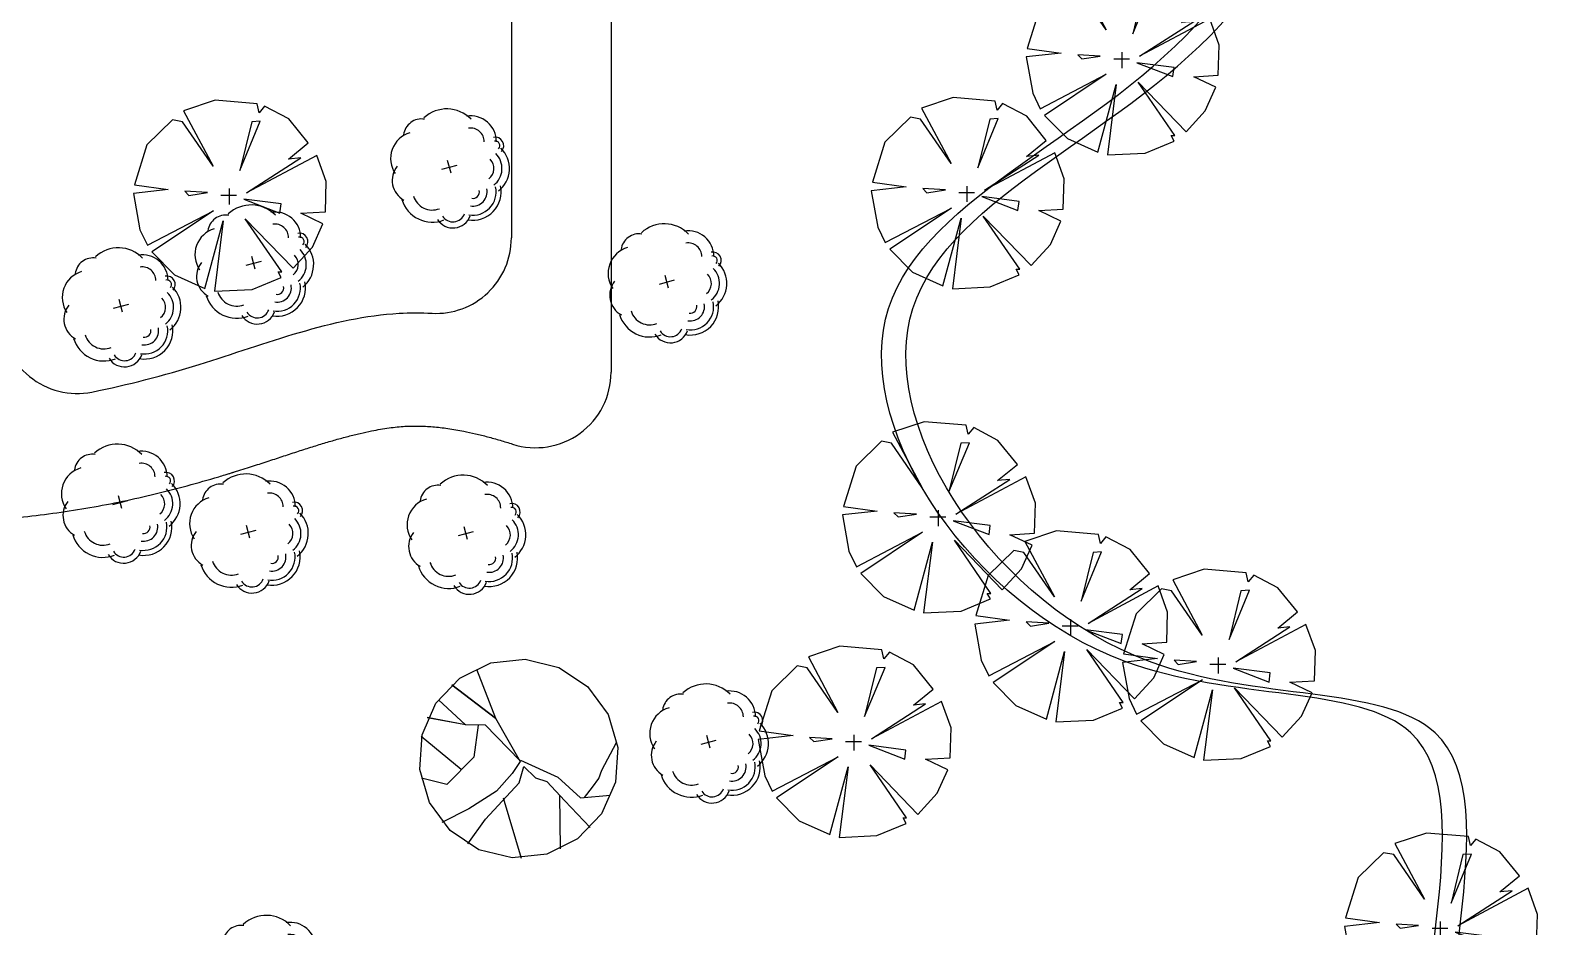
# Model space of a CAD drawing. Extents: x 225694 to 1397201, y -46174 to 794826.
# Drawn here: x 524171 to 564215, y 363195 to 386968 of the extents above; entities that cross this region are included whole.
import ezdxf

# ---------------------------------------------------------------- set-up
doc = ezdxf.new("R2010")
doc.units = 0
doc.header["$LTSCALE"] = 0.5
doc.header["$MEASUREMENT"] = 0
for name, color, linetype in [('08-树', 73, 'Continuous'), ('树', 124, 'Continuous'), ('路', 40, 'Continuous')]:
    doc.layers.add(name, color=color, linetype=linetype)

# ---------------------------------------------------------------- blocks, each defined once
blk = doc.blocks.new('64')
at = {"linetype": 'Continuous'}
blk.add_lwpolyline([(1976, 57), (1856, 741), (1508, 1343), (976, 1789), (324, 2027), (-371, 2027), (-1024, 1789), (-1556, 1343), (-1903, 741), (-2024, 57), (-1903, -627), (-1556, -1228), (-1024, -1675), (-371, -1912), (324, -1912), (976, -1675), (1508, -1228), (1856, -627), (1976, 57)], dxfattribs=at)
for points in [[(-737, 1911), (-285, 955), (-166, 2053), (-285, 955), (0, 0), (285, -57), (761, -71), (1402, 86), (1973, 285)], [(238, 2039), (226, 1298), (654, 1954), (214, 1298), (-47, 1012), (-12, 14)], [(939, 742), (1010, 1782)], [(59, 1112), (582, 727), (1355, 742), (1616, 1198)], [(-24, 14), (-297, -770), (-309, -1383), (-760, -1782)], [(1925, -385), (1319, -299), (321, -285), (24, -128), (24, -456), (-83, -670), (-47, -1198), (-12, -1939)], [(1390, -1369), (761, -271)], [(-368, -1440), (-630, -1412), (-844, -1383), (-1010, -1312), (-1616, -1141)], [(-59, -1041), (713, -1797)]]:
    blk.add_lwpolyline(points)
blk = doc.blocks.new('棕榈')
at = {"layer": '树', "color": 64, "linetype": 'Continuous'}
for p, q in [((-172, 1067), (-553, 940)), ((-553, 940), (-196, 270)), ((336, 1025), (-172, 1067)), ((360, 916), (336, 1025)), ((426, 996), (360, 916)), ((717, 842), (426, 996)), ((-688, 831), (-995, 530)), ((-566, 808), (-688, 831)), ((-196, 270), (-566, 808)), ((127, 220), (373, 813)), ((270, 808), (127, 220)), ((373, 813), (270, 808)), ((953, 551), (717, 842)), ((715, 357), (953, 551)), ((-995, 530), (-1146, 45)), ((1056, 402), (209, -50)), ((209, -50), (863, 371)), ((863, 371), (715, 357)), ((1170, 85), (1056, 402)), ((-1146, 45), (-738, -11)), ((0, -192), (0, 0)), ((1159, -278), (1170, 85)), ((-738, -11), (-1159, -58)), ((-1159, -58), (-1080, -495)), ((-537, -32), (-487, -82)), ((-265, -48), (-537, -32)), ((-487, -82), (-265, -48)), ((88, -84), (-103, -84)), ((177, -127), (611, -294)), ((625, -185), (177, -127)), ((-990, -683), (-193, -267)), ((-193, -267), (-937, -763)), ((633, -1004), (193, -363)), ((193, -363), (770, -961)), ((611, -294), (625, -185)), ((863, -297), (1159, -278)), ((1130, -424), (863, -297)), ((-1080, -495), (-990, -683)), ((-294, -1205), (-73, -388)), ((-73, -388), (-180, -1239)), ((1003, -707), (1130, -424)), ((770, -961), (1003, -707)), ((-937, -763), (-662, -1041)), ((-662, -1041), (-294, -1205)), ((275, -1218), (627, -1072)), ((627, -1072), (590, -1004)), ((590, -1004), (633, -1004)), ((-180, -1239), (275, -1218))]:
    blk.add_line(p, q, dxfattribs=at)
blk = doc.blocks.new('桂花')
at = {"layer": '08-树', "linetype": 'ByBlock'}
for p, q in [((0, 0), (-316, 0)), ((-149, -187), (-149, 195))]:
    blk.add_line(p, q, dxfattribs=at)
for centre, radius, start, end in [((-612, 656), 626, 75.2533, 173.8893), ((-367, 1210), 204, 31.9374, 177.2865), ((-367, 1210), 110, 31.9374, 177.2865), ((79, 732), 688, 22.6842, 120.5814), ((79, 732), 509, 22.6842, 120.5814), ((-743, 93), 815, 118.8409, 207.9925), ((-612, 656), 332, 75.2533, 173.8893), ((79, 732), 314, 22.6842, 120.5814), ((574, 395), 344, 335.0514, 87.0482), ((574, 395), 565, 335.0514, 87.0482), ((574, 395), 687, 335.0514, 87.0482), ((574, 395), 158, 335.0514, 87.0482), ((868, -183), 294, 286.7742, 55.2785), ((868, -183), 443, 286.7742, 55.2785), ((-1031, -465), 437, 155.3763, 247.6372), ((-552, -692), 652, 181.4394, 289.2262), ((287, -545), 475, 271.8981, 6.291), ((287, -545), 769, 271.8981, 6.291), ((-59, -897), 543, 216.0983, 316.3439)]:
    blk.add_arc(centre, radius, start, end, dxfattribs=at)
blk = doc.blocks.new('GUIHUA')
at = {"layer": '树', "linetype": 'ByBlock', "xscale": 1.0944, "yscale": 1.0944, "zscale": 1.0944}
blk.add_blockref('桂花', (169, -8), dxfattribs=at)

msp = doc.modelspace()

# ---------------------------------------------------------------- linework, layer by layer
at = {"layer": '路', "color": 7}
for p, q in [((536935.2, 387700.4), (536935.2, 381458.7)), ((539578.1, 387700.4), (539578.1, 377897.3))]:
    msp.add_line(p, q, dxfattribs=at)
for centre, start, end in [((534935.2, 381458.7), 267.00798, 0), ((525415.8, 379335.7), 180, 281.3505), ((537578.1, 377897.3), 252.20117, 0)]:
    msp.add_arc(centre, 2000, start, end, dxfattribs=at)
for points, knots in [([(570722.3, 328875.5), (571701.9, 330359.7), (573960, 333781.1), (576049.5, 340417.5), (573038.9, 348381.7), (565355.4, 350165.9), (558840.6, 357103.2), (564466.2, 370254.5), (551291.5, 368552.7), (543046.7, 380876.2), (557207.8, 385712.8), (559642.9, 398706.7), (551584.8, 404690.3), (552276.2, 409653.2), (552559.8, 411688.9)], [0, 0, 0, 0, 5329.3644124, 12284.9524566, 20315.5484856, 27205.7867362, 34717.3054359, 46430.0683585, 54262.4306585, 65321.8023518, 76663.6459525, 88658.9363313, 97024.5629701, 102841.9447248, 102841.9447248, 102841.9447248, 102841.9447248]), ([(571366.4, 328875.5), (572346, 330359.7), (574604.1, 333781.1), (576693.5, 340417.5), (573683, 348381.7), (565999.5, 350165.9), (559484.7, 357103.2), (565110.3, 370254.5), (551935.6, 368552.7), (543690.8, 380876.2), (557851.8, 385712.8), (560287, 398706.7), (552228.8, 404690.3), (552920.3, 409653.2), (553203.9, 411688.9)], [0, 0, 0, 0, 5329.3644124, 12284.9524566, 20315.5484856, 27205.7867362, 34717.3054359, 46430.0683585, 54262.4306585, 65321.8023518, 76663.6459525, 88658.9363313, 97024.5629701, 102841.9447248, 102841.9447248, 102841.9447248, 102841.9447248]), ([(525809.5, 377374.8), (526761.9, 377566), (529515.9, 378286.6), (532486.7, 379480.4), (534539.2, 379476.6), (534830.8, 379461.4)], [12335.5737666, 12335.5737666, 12335.5737666, 12335.5737666, 15214.2898554, 20690.052271, 21596.6444961, 21596.6444961, 21596.6444961, 21596.6444961]), ([(517917, 374320.9), (517968.9, 374311.2), (518020.8, 374301.6), (518306.9, 374249.9), (518543.2, 374210.6), (519020, 374139), (519260.6, 374106.8), (519746, 374050.6), (519990.9, 374026.6), (520265.4, 374005.1), (520292.8, 374003), (520347.6, 373999), (520375, 373997), (520457.2, 373991.3), (520512, 373987.8), (520676.3, 373977.8), (520785.7, 373972.1), (521113.7, 373957.7), (521331.9, 373951.9), (521767.5, 373947.3), (521984.8, 373948.5), (522502.6, 373959.5), (522802.5, 373972.3), (523400, 374010.1), (523697.6, 374035), (524290.2, 374096), (524585.2, 374132.1), (525172.5, 374214.6), (525464.8, 374261), (526046.5, 374363.2), (526335.9, 374419.1), (526911.7, 374539.6), (527198.1, 374604.1), (527767.8, 374741.2), (528051.1, 374813.6), (528614.5, 374965.8), (528894.6, 375045.4), (529229.7, 375145.2), (529286.3, 375162.2), (529377.7, 375189.9), (529412.6, 375200.5), (529475, 375219.6), (529502.6, 375228.1), (529540, 375239.6), (529549.7, 375242.6), (529569.2, 375248.7), (529578.9, 375251.7), (529608, 375260.7), (529627.4, 375266.8), (529685.4, 375284.9), (529723.9, 375297), (529839, 375333.3), (529915.1, 375357.5), (530130.6, 375426.7), (530268.6, 375471.6), (530540.1, 375560.3), (530673.6, 375604.2), (530936.2, 375690.5), (531065.4, 375732.8), (531319.2, 375815.2), (531443.8, 375855.4), (531688.7, 375932.9), (531808.9, 375970.2), (532044.6, 376041.7), (532160.1, 376075.8), (532386.4, 376140.4), (532497.1, 376170.8), (532713.6, 376227.6), (532819.4, 376253.9), (533025.8, 376302.2), (533126.4, 376324.2), (533305.6, 376360.4), (533385.1, 376375.2), (533540.3, 376401.7), (533616.1, 376413.3), (533763.8, 376433.5), (533835.8, 376441.9), (533976.1, 376455.8), (534044.3, 376461.1), (534118.2, 376465.4), (534125.5, 376465.8), (534140.2, 376466.6), (534147.6, 376467), (534169.7, 376468), (534184.5, 376468.7), (534229, 376470.4), (534258.8, 376471.3), (534348.9, 376473.2), (534409.7, 376473.3), (534532.7, 376471.4), (534595.1, 376469.4), (534721.4, 376463.2), (534785.4, 376458.9), (534915.2, 376448.3), (534981, 376441.8), (535114.3, 376426.7), (535181.8, 376418), (535318.8, 376398.4), (535388.1, 376387.5), (535528.6, 376363.4), (535599.8, 376350.2), (535774, 376315.7), (535877.9, 376293.2), (536089.2, 376243.8), (536196.6, 376216.9), (536414.8, 376158.9), (536525.5, 376127.7), (536746, 376062.5), (536855.7, 376028.7), (536966.8, 375993)], [4920.7533769, 4920.7533769, 4920.7533769, 4920.7533769, 5061.2851716, 5061.2851716, 5693.9458181, 5693.9458181, 6326.6064645, 6326.6064645, 6959.267111, 6959.267111, 7029.404601, 7029.404601, 7099.542091, 7099.542091, 7239.817071, 7239.817071, 7520.367031, 7520.367031, 8081.466951, 8081.466951, 8642.566871, 8642.566871, 9421.494063, 9421.494063, 10200.421255, 10200.421255, 10979.3484471, 10979.3484471, 11758.2756391, 11758.2756391, 12537.2028311, 12537.2028311, 13316.1300231, 13316.1300231, 14095.0572152, 14095.0572152, 14873.9844072, 14873.9844072, 15032.5599308, 15032.5599308, 15130.3928991, 15130.3928991, 15207.935465, 15207.935465, 15235.3497222, 15235.3497222, 15262.7639794, 15262.7639794, 15317.5924938, 15317.5924938, 15427.2495227, 15427.2495227, 15646.5635804, 15646.5635804, 16054.3409964, 16054.3409964, 16462.1184124, 16462.1184124, 16869.8958284, 16869.8958284, 17277.6732443, 17277.6732443, 17685.4506603, 17685.4506603, 18093.2280763, 18093.2280763, 18501.0054922, 18501.0054922, 18908.7829082, 18908.7829082, 19316.5603242, 19316.5603242, 19655.1626086, 19655.1626086, 19993.764893, 19993.764893, 20332.3671774, 20332.3671774, 20670.9694618, 20670.9694618, 20708.4883682, 20708.4883682, 20746.0072745, 20746.0072745, 20821.0450871, 20821.0450871, 20971.1207124, 20971.1207124, 21271.2719629, 21271.2719629, 21571.4232134, 21571.4232134, 21871.574464, 21871.574464, 22171.7257145, 22171.7257145, 22471.876965, 22471.876965, 22772.0282155, 22772.0282155, 23072.1794661, 23072.1794661, 23497.475637, 23497.475637, 23922.7718079, 23922.7718079, 24348.0679788, 24348.0679788, 24757.4620882, 24757.4620882, 24757.4620882, 24757.4620882])]:
    msp.add_open_spline(points, degree=3, knots=knots, dxfattribs=at)

# ---------------------------------------------------------------- block references
at = {"layer": '树', "color": 7, "xscale": 2.197147679980844, "yscale": 2.197147679980844, "zscale": 2.19714768}
for p in [(553138.8, 386385.4), (529453.6, 382766.8), (549029.6, 382837), (548263.3, 374242.2), (551771.9, 371348.4), (555691.7, 370331.5), (546027.2, 368287.8), (561583.2, 363334.4)]:
    msp.add_blockref('棕榈', p, dxfattribs=at)
at = {"layer": '树', "color": 7, "rotation": 284.9686464037668}
for p in [(535297.6, 383342.9), (530106.7, 380796.3), (541066.1, 380297.7), (526586.3, 379660.8), (526563.6, 374454.8), (529964.5, 373663.5), (535733, 373630.8), (542169.6, 368095.7), (530508.3, 361960.7)]:
    msp.add_blockref('GUIHUA', p, dxfattribs=at)
at = {"layer": '树', "color": 7, "extrusion": (1.07021e-24, 1.03633e-23, -1), "xscale": 1.320000000019531, "yscale": 1.320000000012806, "zscale": -1.32, "rotation": 313.7233389541839}
msp.add_blockref('64', (-537164.6, 367581.8), dxfattribs=at)

doc.saveas('drawing.dxf')
